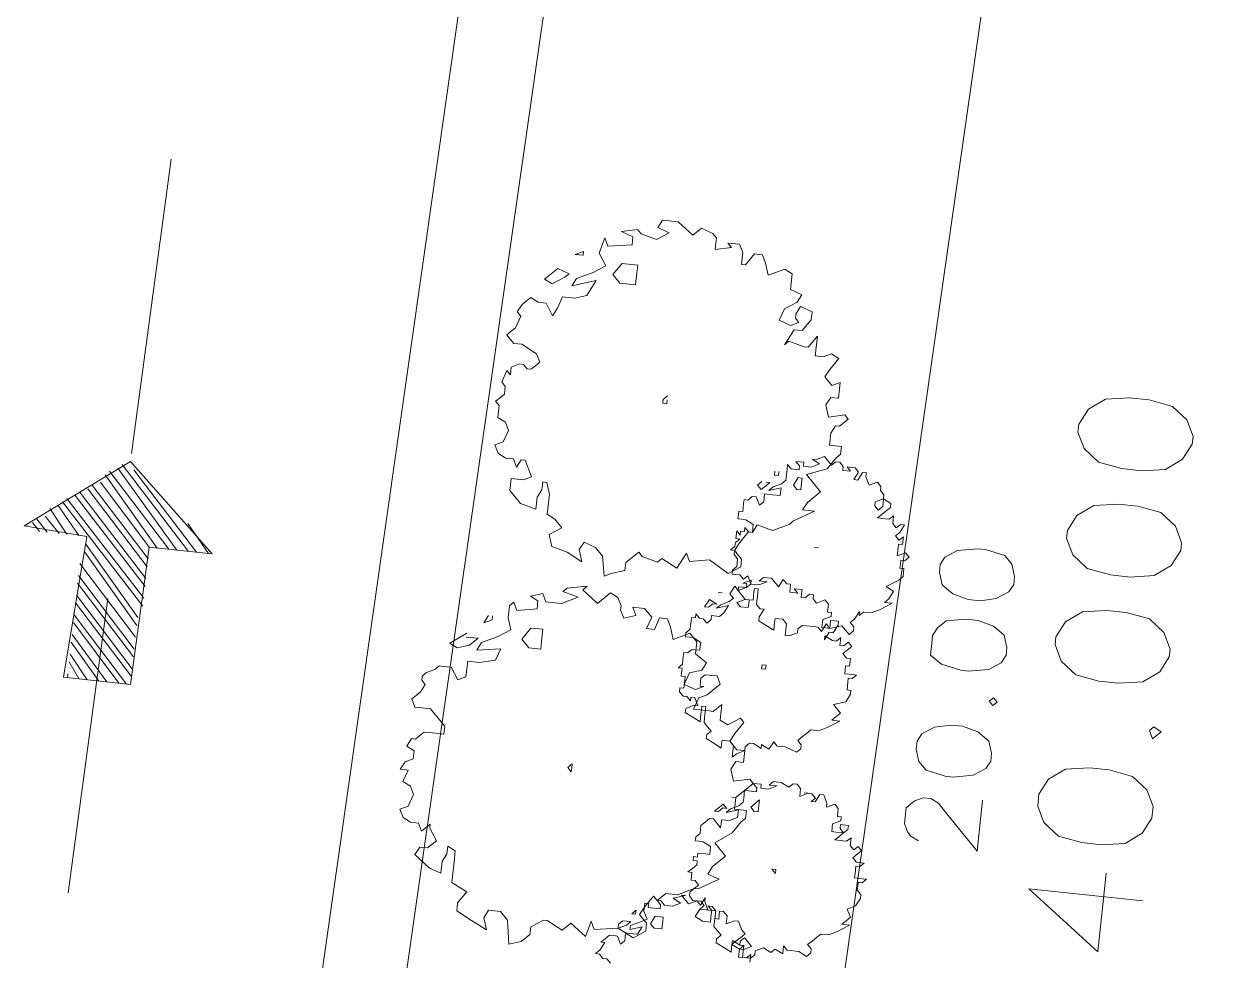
# Model space of a CAD drawing. Header units: metres. Extents: x -977055 to 805873, y -1033982 to 242021.
# Drawn here: x 2668.13 to 2684.3, y 815.4 to 827.98 of the extents above; entities that cross this region are included whole.
import ezdxf

# ---------------------------------------------------------------- set-up
doc = ezdxf.new("R2010")
doc.units = ezdxf.units.M
for name, color, linetype in [('PDF_acera', 7, 'Continuous'), ('PDF_areas por lote', 7, 'Continuous'), ('PDF_COTAS', 7, 'Continuous'), ('PDF_linea de centro', 7, 'Continuous'), ('PDF_LOTES', 7, 'Continuous'), ('PDF_PLANTAS', 7, 'Continuous'), ('PDF_VIAS', 7, 'Continuous')]:
    doc.layers.add(name, color=color, linetype=linetype)

# ---------------------------------------------------------------- blocks, each defined once
blk = doc.blocks.new('CALLE')
at = {"layer": 'PDF_acera', "lineweight": 9}
for points in [[(-159.8184, -288.985536), (-157.320576, -216.294624), (-158.632992, -214.897536), (-189.707616, -213.839136), (-191.062368, -215.151552), (-193.517856, -286.868736)], [(-190.342656, -219.385152), (-190.215648, -215.532576), (-189.368928, -214.728192), (-159.014016, -215.786592), (-158.209632, -216.633312), (-158.33664, -220.443552)]]:
    blk.add_lwpolyline(points, dxfattribs=at)
at = {"layer": 'PDF_areas por lote', "lineweight": 9}
blk.add_lwpolyline([(-168.327936, -223.153056), (-168.327936, -221.925312), (-168.92064, -222.729696), (-168.07392, -222.729696)], dxfattribs=at)
for points in [[(-167.43888, -221.925312), (-167.608224, -222.009984), (-167.735232, -222.179328), (-167.777568, -222.433344), (-167.777568, -222.645024), (-167.735232, -222.89904), (-167.608224, -223.068384), (-167.43888, -223.153056), (-167.311872, -223.153056), (-167.142528, -223.068384), (-167.01552, -222.89904), (-166.973184, -222.645024), (-166.973184, -222.433344), (-167.01552, -222.179328), (-167.142528, -222.009984), (-167.311872, -221.925312)], [(-165.703104, -221.925312), (-165.872448, -222.009984), (-165.999456, -222.179328), (-166.041792, -222.433344), (-166.041792, -222.645024), (-165.999456, -222.89904), (-165.872448, -223.068384), (-165.703104, -223.153056), (-165.618432, -223.153056), (-165.449088, -223.068384), (-165.32208, -222.89904), (-165.279744, -222.645024), (-165.279744, -222.433344), (-165.32208, -222.179328), (-165.449088, -222.009984), (-165.618432, -221.925312)], [(-164.560032, -221.925312), (-164.729376, -222.009984), (-164.856384, -222.179328), (-164.89872, -222.433344), (-164.89872, -222.645024), (-164.856384, -222.89904), (-164.729376, -223.068384), (-164.560032, -223.153056), (-164.47536, -223.153056), (-164.306016, -223.068384), (-164.179008, -222.89904), (-164.136672, -222.645024), (-164.136672, -222.433344), (-164.179008, -222.179328), (-164.306016, -222.009984), (-164.47536, -221.925312)], [(-163.41696, -221.925312), (-163.586304, -222.009984), (-163.713312, -222.179328), (-163.755648, -222.433344), (-163.755648, -222.645024), (-163.713312, -222.89904), (-163.586304, -223.068384), (-163.41696, -223.153056), (-163.332288, -223.153056), (-163.162944, -223.068384), (-163.035936, -222.89904), (-162.9936, -222.645024), (-162.9936, -222.433344), (-163.035936, -222.179328), (-163.162944, -222.009984), (-163.332288, -221.925312)], [(-166.507488, -223.026048), (-166.59216, -223.068384), (-166.507488, -223.153056), (-166.465152, -223.068384)]]:
    blk.add_lwpolyline(points, close=True, dxfattribs=at)
at = {"layer": 'PDF_COTAS', "lineweight": 9}
blk.add_lwpolyline([(-167.946912, -220.697568), (-167.904576, -220.612896), (-167.86224, -220.57056), (-167.777568, -220.528224), (-167.608224, -220.528224), (-167.565888, -220.57056), (-167.523552, -220.612896), (-167.481216, -220.697568), (-167.481216, -220.78224), (-167.523552, -220.866912), (-167.608224, -220.951584), (-167.989248, -221.332608), (-167.43888, -221.332608)], dxfattribs=at)
for points in [[(-166.973184, -220.57056), (-167.100192, -220.612896), (-167.184864, -220.697568), (-167.2272, -220.909248), (-167.2272, -220.99392), (-167.184864, -221.2056), (-167.100192, -221.332608), (-167.01552, -221.374944), (-166.930848, -221.374944), (-166.80384, -221.332608), (-166.719168, -221.2056), (-166.676832, -221.036256), (-166.676832, -220.909248), (-166.719168, -220.739904), (-166.80384, -220.612896), (-166.888512, -220.57056)], [(-165.830112, -220.612896), (-165.95712, -220.612896), (-166.041792, -220.739904), (-166.084128, -220.951584), (-166.084128, -221.036256), (-166.041792, -221.247936), (-165.95712, -221.374944), (-165.872448, -221.41728), (-165.787776, -221.41728), (-165.660768, -221.374944), (-165.576096, -221.247936), (-165.53376, -221.078592), (-165.53376, -220.951584), (-165.576096, -220.739904), (-165.660768, -220.655232), (-165.74544, -220.612896)], [(-165.068064, -220.612896), (-165.195072, -220.655232), (-165.279744, -220.78224), (-165.32208, -220.951584), (-165.32208, -221.078592), (-165.279744, -221.247936), (-165.195072, -221.374944), (-165.1104, -221.41728), (-165.025728, -221.41728), (-164.89872, -221.374944), (-164.814048, -221.290272), (-164.771712, -221.078592), (-164.771712, -220.99392), (-164.814048, -220.78224), (-164.89872, -220.655232), (-164.983392, -220.612896)], [(-166.38048, -221.290272), (-166.422816, -221.332608), (-166.38048, -221.374944), (-166.338144, -221.332608)]]:
    blk.add_lwpolyline(points, close=True, dxfattribs=at)
at = {"layer": 'PDF_linea de centro', "lineweight": 9}
for points in [[(-169.471008, -211.722336), (-166.295808, -211.807008)], [(-164.729376, -211.89168), (-161.554176, -211.976352)]]:
    blk.add_lwpolyline(points, dxfattribs=at)
at = {"layer": 'PDF_LOTES', "lineweight": 20}
blk.add_lwpolyline([(-174.339648, -219.893184), (-174.678336, -229.503456), (-158.675328, -230.053824), (-158.33664, -220.443552)], close=True, dxfattribs=at)
at = {"layer": 'PDF_PLANTAS', "lineweight": 9}
for points in [[(-167.608224, -218.792448), (-167.523552, -218.87712), (-167.481216, -218.834784), (-167.523552, -218.66544), (-167.396544, -218.623104), (-167.311872, -218.66544), (-167.311872, -218.750112), (-167.184864, -218.750112), (-167.184864, -218.66544), (-167.100192, -218.580768), (-167.01552, -218.623104), (-166.888512, -218.707776), (-166.846176, -218.66544), (-166.930848, -218.538432), (-166.888512, -218.45376), (-166.719168, -218.45376), (-166.80384, -218.369088), (-166.80384, -218.326752), (-166.80384, -218.157408), (-166.676832, -218.199744), (-166.634496, -218.284416), (-166.507488, -218.411424), (-166.422816, -218.369088), (-166.422816, -218.24208), (-166.465152, -218.199744), (-166.549824, -218.199744), (-166.549824, -218.24208), (-166.59216, -218.157408), (-166.549824, -218.0304), (-166.422816, -218.072736), (-166.38048, -218.199744), (-166.295808, -218.24208), (-166.211136, -218.115072), (-166.084128, -218.115072), (-165.999456, -218.0304), (-166.084128, -217.861056), (-165.95712, -217.81872), (-165.872448, -217.776384), (-165.872448, -217.691712), (-165.999456, -217.649376), (-165.999456, -217.564704), (-165.872448, -217.60704), (-165.787776, -217.522368), (-165.787776, -217.39536), (-165.872448, -217.437696), (-165.914784, -217.310688), (-165.830112, -217.268352), (-165.787776, -217.268352), (-165.703104, -217.226016), (-165.660768, -217.141344), (-165.787776, -217.014336), (-165.660768, -216.844992), (-165.618432, -216.887328), (-165.660768, -216.675648), (-165.703104, -216.633312), (-165.74544, -216.802656), (-165.830112, -216.633312), (-165.830112, -216.463968), (-165.74544, -216.421632), (-165.787776, -216.294624), (-165.830112, -216.379296), (-165.914784, -216.379296), (-165.95712, -216.167616), (-165.872448, -216.12528), (-165.914784, -216.082944), (-166.041792, -216.082944), (-166.1688, -216.12528), (-166.253472, -215.998272), (-166.338144, -215.828928), (-166.422816, -215.786592), (-166.38048, -216.040608), (-166.507488, -215.998272), (-166.549824, -215.828928), (-166.549824, -215.70192), (-166.719168, -215.70192), (-166.761504, -215.617248), (-166.634496, -215.532576), (-166.634496, -215.447904), (-166.634496, -215.405568), (-166.676832, -215.363232), (-166.719168, -215.27856), (-166.761504, -215.236224), (-166.80384, -215.236224), (-166.846176, -215.27856), (-166.930848, -215.236224), (-166.973184, -215.193888), (-167.01552, -215.151552), (-167.100192, -215.193888), (-167.100192, -215.236224), (-167.100192, -215.363232), (-167.2272, -215.49024), (-167.269536, -215.532576), (-167.354208, -215.532576), (-167.354208, -215.447904), (-167.354208, -215.405568), (-167.354208, -215.363232), (-167.354208, -215.320896), (-167.396544, -215.27856), (-167.43888, -215.236224), (-167.43888, -215.193888), (-167.523552, -215.151552), (-167.565888, -215.236224), (-167.65056, -215.236224), (-167.692896, -215.151552), (-167.777568, -215.109216), (-167.777568, -215.193888), (-167.904576, -215.151552), (-167.946912, -215.236224), (-168.031584, -215.27856), (-168.158592, -215.236224), (-168.200928, -215.151552), (-168.2856, -215.193888), (-168.327936, -215.27856), (-168.327936, -215.363232), (-168.412608, -215.405568), (-168.327936, -215.49024), (-168.370272, -215.49024), (-168.49728, -215.574912), (-168.581952, -215.49024), (-168.581952, -215.405568), (-168.666624, -215.363232), (-168.793632, -215.532576), (-168.835968, -215.659584), (-168.70896, -215.659584), (-168.624288, -215.70192), (-168.539616, -215.70192), (-168.581952, -215.786592), (-168.666624, -215.786592), (-168.92064, -215.786592), (-168.962976, -215.871264), (-169.005312, -215.955936), (-169.13232, -215.871264), (-169.216992, -215.871264), (-169.301664, -216.040608), (-169.386336, -216.209952), (-169.259328, -216.167616), (-169.174656, -216.209952), (-169.174656, -216.33696), (-169.259328, -216.421632), (-169.513344, -216.463968), (-169.471008, -216.590976), (-169.386336, -216.675648), (-169.301664, -216.675648), (-169.216992, -216.802656), (-169.216992, -216.844992), (-169.301664, -217.014336), (-169.216992, -217.099008), (-169.344, -217.268352), (-169.174656, -217.310688), (-169.259328, -217.353024), (-169.216992, -217.60704), (-169.301664, -217.776384), (-169.216992, -217.903392), (-169.13232, -217.903392), (-169.047648, -217.81872), (-168.962976, -217.861056), (-168.835968, -217.945728), (-168.878304, -217.988064), (-168.793632, -218.072736), (-168.793632, -218.199744), (-168.70896, -218.369088), (-168.70896, -218.411424), (-168.581952, -218.623104), (-168.539616, -218.496096), (-168.454944, -218.538432), (-168.327936, -218.66544), (-168.200928, -218.538432), (-168.07392, -218.707776), (-167.946912, -218.792448), (-167.904576, -218.834784), (-167.819904, -218.834784), (-167.819904, -218.707776), (-167.692896, -218.707776), (-167.65056, -218.750112)], [(-163.62864, -219.385152), (-163.543968, -219.469824), (-163.501632, -219.427488), (-163.543968, -219.258144), (-163.41696, -219.215808), (-163.332288, -219.258144), (-163.332288, -219.342816), (-163.162944, -219.342816), (-163.20528, -219.258144), (-163.120608, -219.173472), (-163.035936, -219.215808), (-162.908928, -219.30048), (-162.866592, -219.215808), (-162.908928, -219.131136), (-162.908928, -219.046464), (-162.697248, -219.046464), (-162.824256, -218.961792), (-162.824256, -218.919456), (-162.78192, -218.750112), (-162.824256, -218.707776), (-162.654912, -218.792448), (-162.654912, -218.87712), (-162.527904, -218.961792), (-162.443232, -218.961792), (-162.400896, -218.834784), (-162.485568, -218.792448), (-162.527904, -218.792448), (-162.57024, -218.834784), (-162.612576, -218.750112), (-162.57024, -218.623104), (-162.443232, -218.66544), (-162.35856, -218.792448), (-162.273888, -218.834784), (-162.231552, -218.707776), (-162.062208, -218.707776), (-162.019872, -218.623104), (-162.104544, -218.45376), (-161.977536, -218.411424), (-161.892864, -218.369088), (-161.892864, -218.284416), (-162.019872, -218.199744), (-162.019872, -218.157408), (-161.892864, -218.157408), (-161.808192, -218.115072), (-161.808192, -217.988064), (-161.850528, -218.0304), (-161.892864, -217.861056), (-161.850528, -217.861056), (-161.765856, -217.861056), (-161.72352, -217.81872), (-161.681184, -217.691712), (-161.765856, -217.60704), (-161.638848, -217.437696), (-161.638848, -217.268352), (-161.72352, -217.226016), (-161.765856, -217.353024), (-161.850528, -217.226016), (-161.808192, -217.056672), (-161.765856, -217.014336), (-161.808192, -216.844992), (-161.850528, -216.972), (-161.9352, -216.972), (-161.977536, -216.717984), (-161.892864, -216.675648), (-162.062208, -216.633312), (-162.189216, -216.717984), (-162.273888, -216.590976), (-162.35856, -216.421632), (-162.443232, -216.379296), (-162.35856, -216.633312), (-162.527904, -216.54864), (-162.57024, -216.421632), (-162.57024, -216.294624), (-162.697248, -216.252288), (-162.78192, -216.209952), (-162.654912, -216.12528), (-162.654912, -216.040608), (-162.612576, -215.955936), (-162.654912, -215.9136), (-162.697248, -215.871264), (-162.78192, -215.828928), (-162.824256, -215.871264), (-162.951264, -215.828928), (-162.9936, -215.786592), (-163.035936, -215.744256), (-163.078272, -215.786592), (-163.120608, -215.828928), (-163.120608, -215.9136), (-163.20528, -216.082944), (-163.289952, -216.12528), (-163.332288, -216.082944), (-163.374624, -216.040608), (-163.374624, -215.998272), (-163.332288, -215.955936), (-163.332288, -215.9136), (-163.374624, -215.828928), (-163.459296, -215.828928), (-163.41696, -215.786592), (-163.543968, -215.744256), (-163.586304, -215.786592), (-163.670976, -215.786592), (-163.713312, -215.744256), (-163.755648, -215.70192), (-163.797984, -215.744256), (-163.924992, -215.744256), (-163.967328, -215.828928), (-164.052, -215.871264), (-164.179008, -215.828928), (-164.221344, -215.744256), (-164.306016, -215.786592), (-164.348352, -215.871264), (-164.348352, -215.955936), (-164.433024, -215.998272), (-164.348352, -216.040608), (-164.348352, -216.082944), (-164.517696, -216.167616), (-164.560032, -216.082944), (-164.560032, -215.955936), (-164.68704, -215.955936), (-164.814048, -216.082944), (-164.856384, -216.252288), (-164.729376, -216.252288), (-164.644704, -216.294624), (-164.560032, -216.294624), (-164.560032, -216.33696), (-164.68704, -216.379296), (-164.89872, -216.379296), (-164.941056, -216.463968), (-165.025728, -216.54864), (-165.1104, -216.421632), (-165.237408, -216.463968), (-165.279744, -216.633312), (-165.364416, -216.802656), (-165.237408, -216.76032), (-165.152736, -216.802656), (-165.195072, -216.929664), (-165.279744, -217.014336), (-165.491424, -217.056672), (-165.449088, -217.141344), (-165.406752, -217.268352), (-165.32208, -217.268352), (-165.195072, -217.39536), (-165.237408, -217.437696), (-165.279744, -217.60704), (-165.237408, -217.649376), (-165.32208, -217.81872), (-165.152736, -217.903392), (-165.237408, -217.945728), (-165.195072, -218.157408), (-165.32208, -218.369088), (-165.237408, -218.496096), (-165.152736, -218.496096), (-165.068064, -218.411424), (-164.983392, -218.45376), (-164.856384, -218.538432), (-164.856384, -218.580768), (-164.771712, -218.623104), (-164.814048, -218.792448), (-164.729376, -218.961792), (-164.68704, -219.004128), (-164.560032, -219.215808), (-164.560032, -219.0888), (-164.47536, -219.131136), (-164.348352, -219.258144), (-164.179008, -219.0888), (-164.094336, -219.30048), (-163.967328, -219.385152), (-163.924992, -219.427488), (-163.84032, -219.427488), (-163.84032, -219.30048), (-163.713312, -219.30048), (-163.62864, -219.342816)], [(-162.273888, -216.209952), (-162.400896, -216.082944), (-162.443232, -216.167616), (-162.35856, -216.294624), (-162.316224, -216.33696)], [(-166.126464, -216.463968), (-166.126464, -216.33696), (-166.253472, -216.252288), (-166.338144, -216.33696), (-166.338144, -216.463968), (-166.253472, -216.463968)], [(-162.062208, -216.463968), (-162.104544, -216.379296), (-162.104544, -216.463968)], [(-162.14688, -217.056672), (-162.14688, -216.887328), (-162.273888, -216.802656), (-162.35856, -216.887328), (-162.35856, -217.056672), (-162.231552, -217.056672)], [(-167.523552, -216.929664), (-167.565888, -216.887328), (-167.608224, -216.929664), (-167.565888, -216.929664)], [(-169.13232, -217.649376), (-169.174656, -217.60704), (-169.216992, -217.60704), (-169.174656, -217.691712), (-169.13232, -217.734048)], [(-169.005312, -217.776384), (-169.047648, -217.734048), (-169.047648, -217.776384)], [(-169.047648, -218.072736), (-169.047648, -217.988064), (-169.13232, -217.945728), (-169.174656, -217.988064), (-169.174656, -218.072736), (-169.089984, -218.072736)], [(-166.295808, -219.808512), (-166.253472, -219.850848), (-166.253472, -219.808512), (-166.253472, -219.72384), (-166.211136, -219.72384), (-166.1688, -219.72384), (-166.1688, -219.766176), (-166.084128, -219.766176), (-166.084128, -219.72384), (-166.041792, -219.681504), (-165.999456, -219.72384), (-165.95712, -219.766176), (-165.914784, -219.72384), (-165.95712, -219.681504), (-165.95712, -219.639168), (-165.872448, -219.639168), (-165.914784, -219.596832), (-165.914784, -219.554496), (-165.872448, -219.469824), (-165.914784, -219.469824), (-165.830112, -219.51216), (-165.830112, -219.554496), (-165.74544, -219.596832), (-165.703104, -219.596832), (-165.703104, -219.51216), (-165.74544, -219.51216), (-165.787776, -219.51216), (-165.787776, -219.469824), (-165.787776, -219.427488), (-165.703104, -219.427488), (-165.660768, -219.51216), (-165.618432, -219.51216), (-165.618432, -219.469824), (-165.53376, -219.469824), (-165.491424, -219.427488), (-165.53376, -219.342816), (-165.491424, -219.30048), (-165.449088, -219.30048), (-165.449088, -219.258144), (-165.491424, -219.215808), (-165.491424, -219.173472), (-165.449088, -219.173472), (-165.406752, -219.173472), (-165.406752, -219.0888), (-165.449088, -219.131136), (-165.449088, -219.046464), (-165.406752, -219.046464), (-165.364416, -219.046464), (-165.364416, -219.004128), (-165.32208, -218.961792), (-165.406752, -218.919456), (-165.32208, -218.834784), (-165.32208, -218.750112), (-165.364416, -218.707776), (-165.364416, -218.792448), (-165.406752, -218.707776), (-165.406752, -218.623104), (-165.364416, -218.623104), (-165.406752, -218.538432), (-165.406752, -218.580768), (-165.449088, -218.580768), (-165.491424, -218.496096), (-165.449088, -218.45376), (-165.53376, -218.411424), (-165.576096, -218.45376), (-165.618432, -218.411424), (-165.660768, -218.326752), (-165.703104, -218.284416), (-165.660768, -218.411424), (-165.74544, -218.369088), (-165.787776, -218.326752), (-165.787776, -218.24208), (-165.830112, -218.24208), (-165.872448, -218.199744), (-165.830112, -218.157408), (-165.830112, -218.115072), (-165.787776, -218.072736), (-165.830112, -218.072736), (-165.830112, -218.0304), (-165.872448, -218.0304), (-165.914784, -218.0304), (-165.95712, -218.0304), (-165.999456, -217.988064), (-166.041792, -217.988064), (-166.041792, -218.0304), (-166.041792, -218.072736), (-166.084128, -218.157408), (-166.126464, -218.157408), (-166.1688, -218.157408), (-166.1688, -218.115072), (-166.1688, -218.072736), (-166.211136, -218.0304), (-166.211136, -217.988064), (-166.253472, -217.988064), (-166.295808, -217.988064), (-166.338144, -217.988064), (-166.38048, -217.945728), (-166.38048, -217.988064), (-166.465152, -217.988064), (-166.465152, -218.0304), (-166.507488, -218.0304), (-166.59216, -218.0304), (-166.59216, -217.988064), (-166.634496, -217.988064), (-166.676832, -218.0304), (-166.676832, -218.072736), (-166.719168, -218.115072), (-166.676832, -218.115072), (-166.676832, -218.157408), (-166.761504, -218.199744), (-166.761504, -218.157408), (-166.80384, -218.072736), (-166.846176, -218.072736), (-166.888512, -218.157408), (-166.930848, -218.24208), (-166.846176, -218.24208), (-166.80384, -218.24208), (-166.761504, -218.24208), (-166.761504, -218.284416), (-166.846176, -218.284416), (-166.930848, -218.284416), (-166.973184, -218.326752), (-167.01552, -218.369088), (-167.057856, -218.326752), (-167.100192, -218.326752), (-167.142528, -218.411424), (-167.184864, -218.496096), (-167.142528, -218.496096), (-167.100192, -218.496096), (-167.100192, -218.580768), (-167.142528, -218.623104), (-167.269536, -218.623104), (-167.2272, -218.66544), (-167.184864, -218.750112), (-167.142528, -218.750112), (-167.100192, -218.792448), (-167.100192, -218.834784), (-167.142528, -218.919456), (-167.100192, -218.919456), (-167.142528, -219.004128), (-167.057856, -219.046464), (-167.100192, -219.0888), (-167.100192, -219.173472), (-167.142528, -219.30048), (-167.100192, -219.342816), (-167.057856, -219.342816), (-167.01552, -219.30048), (-166.973184, -219.342816), (-166.930848, -219.385152), (-166.888512, -219.427488), (-166.888512, -219.51216), (-166.846176, -219.596832), (-166.761504, -219.72384), (-166.761504, -219.639168), (-166.719168, -219.681504), (-166.676832, -219.72384), (-166.59216, -219.639168), (-166.549824, -219.766176), (-166.465152, -219.808512), (-166.422816, -219.808512), (-166.422816, -219.766176), (-166.338144, -219.766176), (-166.295808, -219.766176)], [(-165.618432, -218.199744), (-165.703104, -218.157408), (-165.703104, -218.199744), (-165.660768, -218.24208), (-165.660768, -218.284416)], [(-168.454944, -220.1472), (-168.412608, -220.189536), (-168.412608, -220.1472), (-168.412608, -220.062528), (-168.370272, -220.062528), (-168.2856, -220.062528), (-168.2856, -220.104864), (-168.243264, -220.1472), (-168.243264, -220.062528), (-168.200928, -220.020192), (-168.158592, -220.062528), (-168.116256, -220.104864), (-168.07392, -220.062528), (-168.116256, -220.020192), (-168.07392, -219.977856), (-167.989248, -219.977856), (-168.031584, -219.93552), (-168.031584, -219.893184), (-168.031584, -219.808512), (-167.989248, -219.850848), (-167.946912, -219.893184), (-167.904576, -219.93552), (-167.86224, -219.93552), (-167.86224, -219.850848), (-167.904576, -219.850848), (-167.946912, -219.893184), (-167.946912, -219.808512), (-167.946912, -219.766176), (-167.86224, -219.766176), (-167.819904, -219.850848), (-167.777568, -219.850848), (-167.777568, -219.808512), (-167.692896, -219.808512), (-167.65056, -219.766176), (-167.692896, -219.681504), (-167.65056, -219.681504), (-167.565888, -219.639168), (-167.565888, -219.596832), (-167.65056, -219.554496), (-167.65056, -219.51216), (-167.608224, -219.554496), (-167.565888, -219.51216), (-167.565888, -219.427488), (-167.565888, -219.469824), (-167.608224, -219.385152), (-167.565888, -219.385152), (-167.523552, -219.385152), (-167.481216, -219.342816), (-167.481216, -219.30048), (-167.523552, -219.258144), (-167.481216, -219.173472), (-167.481216, -219.0888), (-167.523552, -219.046464), (-167.523552, -219.131136), (-167.565888, -219.046464), (-167.565888, -218.961792), (-167.523552, -218.961792), (-167.523552, -218.87712), (-167.565888, -218.919456), (-167.608224, -218.919456), (-167.608224, -218.834784), (-167.608224, -218.792448), (-167.692896, -218.792448), (-167.735232, -218.792448), (-167.777568, -218.750112), (-167.819904, -218.66544), (-167.86224, -218.623104), (-167.819904, -218.750112), (-167.904576, -218.750112), (-167.946912, -218.66544), (-167.946912, -218.580768), (-167.989248, -218.580768), (-168.031584, -218.580768), (-167.946912, -218.496096), (-167.946912, -218.45376), (-167.989248, -218.411424), (-168.031584, -218.369088), (-168.07392, -218.369088), (-168.116256, -218.369088), (-168.158592, -218.326752), (-168.200928, -218.326752), (-168.200928, -218.369088), (-168.200928, -218.411424), (-168.243264, -218.496096), (-168.2856, -218.496096), (-168.327936, -218.496096), (-168.327936, -218.45376), (-168.327936, -218.411424), (-168.327936, -218.369088), (-168.370272, -218.369088), (-168.370272, -218.326752), (-168.412608, -218.326752), (-168.412608, -218.369088), (-168.454944, -218.369088), (-168.49728, -218.326752), (-168.539616, -218.284416), (-168.539616, -218.326752), (-168.624288, -218.326752), (-168.624288, -218.369088), (-168.666624, -218.411424), (-168.70896, -218.369088), (-168.751296, -218.326752), (-168.793632, -218.326752), (-168.835968, -218.369088), (-168.835968, -218.411424), (-168.878304, -218.45376), (-168.793632, -218.496096), (-168.835968, -218.496096), (-168.92064, -218.538432), (-168.92064, -218.496096), (-168.92064, -218.45376), (-169.005312, -218.411424), (-169.047648, -218.496096), (-169.047648, -218.580768), (-169.005312, -218.580768), (-168.962976, -218.580768), (-168.92064, -218.580768), (-168.92064, -218.623104), (-169.005312, -218.623104), (-169.089984, -218.623104), (-169.13232, -218.66544), (-169.174656, -218.707776), (-169.216992, -218.66544), (-169.259328, -218.66544), (-169.301664, -218.750112), (-169.344, -218.834784), (-169.259328, -218.834784), (-169.216992, -218.834784), (-169.259328, -218.919456), (-169.259328, -218.961792), (-169.386336, -218.961792), (-169.386336, -219.046464), (-169.344, -219.0888), (-169.301664, -219.0888), (-169.259328, -219.173472), (-169.301664, -219.258144), (-169.259328, -219.30048), (-169.301664, -219.385152), (-169.216992, -219.385152), (-169.259328, -219.427488), (-169.259328, -219.554496), (-169.301664, -219.639168), (-169.259328, -219.681504), (-169.216992, -219.681504), (-169.174656, -219.639168), (-169.13232, -219.681504), (-169.089984, -219.72384), (-169.047648, -219.766176), (-169.047648, -219.850848), (-169.005312, -219.93552), (-168.92064, -220.062528), (-168.92064, -219.977856), (-168.878304, -220.020192), (-168.835968, -220.062528), (-168.751296, -220.020192), (-168.70896, -220.104864), (-168.624288, -220.1472), (-168.581952, -220.1472), (-168.539616, -220.104864), (-168.49728, -220.104864), (-168.454944, -220.104864)], [(-164.983392, -220.231872), (-164.941056, -220.274208), (-164.89872, -220.231872), (-164.941056, -220.1472), (-164.856384, -220.1472), (-164.814048, -220.1472), (-164.814048, -220.189536), (-164.729376, -220.189536), (-164.771712, -220.1472), (-164.729376, -220.104864), (-164.68704, -220.1472), (-164.602368, -220.189536), (-164.602368, -220.1472), (-164.644704, -220.104864), (-164.602368, -220.062528), (-164.517696, -220.062528), (-164.560032, -220.020192), (-164.560032, -219.977856), (-164.560032, -219.893184), (-164.517696, -219.93552), (-164.47536, -219.977856), (-164.433024, -220.020192), (-164.390688, -220.020192), (-164.348352, -219.93552), (-164.390688, -219.93552), (-164.433024, -219.93552), (-164.47536, -219.893184), (-164.433024, -219.850848), (-164.390688, -219.850848), (-164.348352, -219.93552), (-164.306016, -219.93552), (-164.26368, -219.893184), (-164.221344, -219.893184), (-164.179008, -219.850848), (-164.221344, -219.766176), (-164.136672, -219.72384), (-164.094336, -219.72384), (-164.094336, -219.681504), (-164.179008, -219.639168), (-164.179008, -219.596832), (-164.094336, -219.639168), (-164.052, -219.596832), (-164.052, -219.51216), (-164.094336, -219.554496), (-164.094336, -219.469824), (-164.052, -219.469824), (-164.009664, -219.427488), (-164.009664, -219.385152), (-164.052, -219.342816), (-163.967328, -219.258144), (-164.009664, -219.173472), (-164.009664, -219.131136), (-164.052, -219.215808), (-164.094336, -219.131136), (-164.094336, -219.046464), (-164.052, -219.046464), (-164.052, -218.961792), (-164.094336, -219.004128), (-164.136672, -219.004128), (-164.136672, -218.919456), (-164.094336, -218.87712), (-164.136672, -218.87712), (-164.179008, -218.87712), (-164.26368, -218.87712), (-164.306016, -218.834784), (-164.348352, -218.750112), (-164.390688, -218.707776), (-164.348352, -218.834784), (-164.433024, -218.834784), (-164.433024, -218.750112), (-164.433024, -218.66544), (-164.517696, -218.66544), (-164.560032, -218.623104), (-164.47536, -218.580768), (-164.47536, -218.538432), (-164.517696, -218.496096), (-164.517696, -218.45376), (-164.560032, -218.45376), (-164.644704, -218.45376), (-164.644704, -218.411424), (-164.68704, -218.411424), (-164.729376, -218.411424), (-164.729376, -218.45376), (-164.729376, -218.496096), (-164.771712, -218.580768), (-164.814048, -218.580768), (-164.856384, -218.580768), (-164.856384, -218.538432), (-164.814048, -218.496096), (-164.856384, -218.496096), (-164.856384, -218.45376), (-164.89872, -218.45376), (-164.856384, -218.411424), (-164.941056, -218.411424), (-164.941056, -218.45376), (-164.983392, -218.411424), (-165.025728, -218.411424), (-165.068064, -218.369088), (-165.068064, -218.411424), (-165.1104, -218.411424), (-165.152736, -218.45376), (-165.195072, -218.45376), (-165.237408, -218.45376), (-165.279744, -218.411424), (-165.32208, -218.411424), (-165.32208, -218.45376), (-165.32208, -218.496096), (-165.364416, -218.538432), (-165.32208, -218.580768), (-165.406752, -218.623104), (-165.449088, -218.580768), (-165.449088, -218.496096), (-165.491424, -218.496096), (-165.576096, -218.580768), (-165.576096, -218.66544), (-165.53376, -218.66544), (-165.491424, -218.66544), (-165.449088, -218.66544), (-165.449088, -218.707776), (-165.491424, -218.707776), (-165.618432, -218.707776), (-165.660768, -218.750112), (-165.660768, -218.792448), (-165.74544, -218.750112), (-165.787776, -218.750112), (-165.830112, -218.834784), (-165.872448, -218.919456), (-165.787776, -218.919456), (-165.74544, -218.919456), (-165.74544, -219.004128), (-165.787776, -219.046464), (-165.914784, -219.046464), (-165.914784, -219.0888), (-165.872448, -219.173472), (-165.830112, -219.173472), (-165.787776, -219.215808), (-165.787776, -219.258144), (-165.787776, -219.342816), (-165.787776, -219.385152), (-165.830112, -219.427488), (-165.74544, -219.469824), (-165.787776, -219.51216), (-165.74544, -219.639168), (-165.830112, -219.72384), (-165.787776, -219.766176), (-165.74544, -219.766176), (-165.703104, -219.72384), (-165.660768, -219.766176), (-165.576096, -219.808512), (-165.618432, -219.808512), (-165.576096, -219.850848), (-165.576096, -219.93552), (-165.53376, -220.020192), (-165.449088, -220.1472), (-165.449088, -220.062528), (-165.406752, -220.104864), (-165.32208, -220.1472), (-165.279744, -220.062528), (-165.195072, -220.189536), (-165.152736, -220.231872), (-165.1104, -220.231872), (-165.068064, -220.231872), (-165.068064, -220.189536), (-165.025728, -220.189536), (-164.983392, -220.189536)], [(-167.777568, -218.580768), (-167.86224, -218.496096), (-167.86224, -218.538432), (-167.819904, -218.580768), (-167.819904, -218.623104)], [(-165.576096, -218.623104), (-165.576096, -218.580768), (-165.618432, -218.496096), (-165.660768, -218.538432), (-165.660768, -218.623104), (-165.618432, -218.623104)], [(-167.692896, -218.961792), (-167.735232, -218.919456), (-167.777568, -218.87712), (-167.819904, -218.919456), (-167.819904, -218.961792), (-167.777568, -218.961792)], [(-166.253472, -218.87712), (-166.253472, -218.834784), (-166.295808, -218.834784), (-166.295808, -218.87712)], [(-164.221344, -219.046464), (-164.221344, -219.004128), (-164.306016, -218.961792), (-164.348352, -219.004128), (-164.348352, -219.046464), (-164.306016, -219.046464)], [(-168.412608, -219.215808), (-168.412608, -219.173472), (-168.454944, -219.215808)]]:
    blk.add_lwpolyline(points, close=True, dxfattribs=at)
for points in [[(-166.253472, -215.659584), (-166.38048, -215.49024), (-166.422816, -215.574912), (-166.38048, -215.70192), (-166.295808, -215.786592), (-166.295808, -215.659584)], [(-166.041792, -215.871264), (-166.126464, -215.828928), (-166.084128, -215.9136), (-166.041792, -215.9136)], [(-169.428672, -219.046464), (-169.344, -219.046464), (-169.386336, -219.004128), (-169.386336, -218.919456), (-169.301664, -218.919456), (-169.301664, -218.961792), (-169.259328, -219.046464), (-169.216992, -219.004128), (-169.174656, -218.961792), (-169.216992, -218.919456), (-169.259328, -218.919456), (-169.259328, -218.961792), (-169.301664, -218.919456), (-169.259328, -218.834784), (-169.216992, -218.87712), (-169.174656, -218.919456), (-169.13232, -218.961792), (-169.089984, -218.919456), (-169.005312, -218.87712), (-169.005312, -218.834784), (-169.047648, -218.750112), (-168.962976, -218.750112), (-168.92064, -218.707776), (-168.92064, -218.66544), (-169.005312, -218.66544), (-169.005312, -218.623104), (-168.92064, -218.623104), (-168.878304, -218.580768), (-168.878304, -218.538432), (-168.92064, -218.580768), (-168.92064, -218.496096), (-168.92064, -218.45376), (-168.878304, -218.496096), (-168.835968, -218.45376), (-168.835968, -218.411424), (-168.878304, -218.326752), (-168.793632, -218.24208), (-168.793632, -218.284416), (-168.835968, -218.157408), (-168.878304, -218.24208), (-168.92064, -218.157408), (-168.92064, -218.072736), (-168.878304, -218.0304), (-168.878304, -217.988064), (-168.92064, -218.0304), (-168.962976, -218.0304), (-168.962976, -217.903392), (-168.92064, -217.903392), (-168.92064, -217.861056), (-169.005312, -217.861056), (-169.089984, -217.903392), (-169.13232, -217.81872), (-169.174656, -217.734048), (-169.216992, -217.734048), (-169.174656, -217.861056), (-169.259328, -217.81872), (-169.259328, -217.734048), (-169.259328, -217.691712), (-169.344, -217.691712), (-169.386336, -217.649376), (-169.301664, -217.60704), (-169.301664, -217.564704), (-169.301664, -217.522368), (-169.344, -217.480032), (-169.386336, -217.437696), (-169.386336, -217.480032), (-169.471008, -217.437696), (-169.513344, -217.39536), (-169.513344, -217.437696), (-169.55568, -217.480032), (-169.55568, -217.522368), (-169.598016, -217.564704)], [(-163.501632, -217.522368), (-163.543968, -217.480032), (-163.586304, -217.480032), (-163.586304, -217.522368), (-163.543968, -217.522368)], [(-165.53376, -218.326752), (-165.53376, -218.284416), (-165.53376, -218.326752)], [(-164.306016, -218.623104), (-164.348352, -218.580768), (-164.390688, -218.623104), (-164.348352, -218.66544), (-164.306016, -218.707776), (-164.306016, -218.66544)], [(-167.692896, -218.707776), (-167.692896, -218.66544)], [(-164.179008, -218.750112), (-164.221344, -218.750112), (-164.221344, -218.792448), (-164.179008, -218.792448)], [(-164.941056, -219.30048), (-164.941056, -219.258144), (-164.941056, -219.30048)]]:
    blk.add_lwpolyline(points, dxfattribs=at)
at = {"layer": 'PDF_VIAS', "lineweight": 20}
blk.add_lwpolyline([(-165.618432, -210.83328), (-165.660768, -211.510656), (-167.184864, -211.425984), (-167.184864, -212.145696), (-165.703104, -212.188032), (-165.703104, -212.865408), (-164.814048, -211.89168)], close=True, dxfattribs=at)
at = {"layer": 'PDF_VIAS', "lineweight": 9}
for points in [[(-165.660768, -211.002624), (-165.576096, -210.917952)], [(-165.618432, -210.875616), (-165.618432, -210.83328)], [(-165.660768, -211.087296), (-165.53376, -210.960288)], [(-165.660768, -211.214304), (-165.491424, -211.04496)], [(-165.660768, -211.298976), (-165.406752, -211.087296)], [(-165.660768, -211.425984), (-165.364416, -211.171968)], [(-166.338144, -212.188032), (-165.32208, -211.214304)], [(-166.253472, -212.188032), (-165.279744, -211.25664)], [(-166.126464, -212.188032), (-165.237408, -211.341312)], [(-166.041792, -212.188032), (-165.195072, -211.383648)], [(-167.184864, -211.46832), (-167.142528, -211.46832)], [(-167.184864, -211.595328), (-167.01552, -211.46832)], [(-167.184864, -211.68), (-166.930848, -211.46832)], [(-167.184864, -211.807008), (-166.80384, -211.46832)], [(-167.184864, -211.89168), (-166.719168, -211.46832)], [(-167.184864, -212.018688), (-166.59216, -211.46832)], [(-167.184864, -212.10336), (-166.507488, -211.46832)], [(-167.100192, -212.145696), (-166.38048, -211.46832)], [(-167.01552, -212.145696), (-166.295808, -211.46832)], [(-166.888512, -212.145696), (-166.1688, -211.46832)], [(-166.80384, -212.145696), (-166.084128, -211.46832)], [(-166.676832, -212.145696), (-165.95712, -211.46832)], [(-166.549824, -212.145696), (-165.830112, -211.510656)], [(-166.465152, -212.145696), (-165.74544, -211.510656)], [(-165.914784, -212.188032), (-165.152736, -211.46832)], [(-165.830112, -212.188032), (-165.1104, -211.510656)], [(-165.703104, -212.188032), (-165.068064, -211.595328)], [(-165.703104, -212.272704), (-164.983392, -211.637664)], [(-165.703104, -212.399712), (-164.941056, -211.68)], [(-165.703104, -212.484384), (-164.89872, -211.764672)], [(-165.703104, -212.611392), (-164.856384, -211.807008)], [(-165.703104, -212.696064), (-164.89872, -211.934016)], [(-165.703104, -212.823072), (-165.406752, -212.569056)]]:
    blk.add_lwpolyline(points, dxfattribs=at)

msp = doc.modelspace()

# ---------------------------------------------------------------- block references
at = {"xscale": 1.255773352820658, "yscale": 1.255773352820658, "zscale": 1.255773352820658, "rotation": 83.85573648860341}
msp.add_blockref('CALLE', (2427.15058, 1056.36283, 1015.371), dxfattribs=at)

doc.saveas('drawing.dxf')
